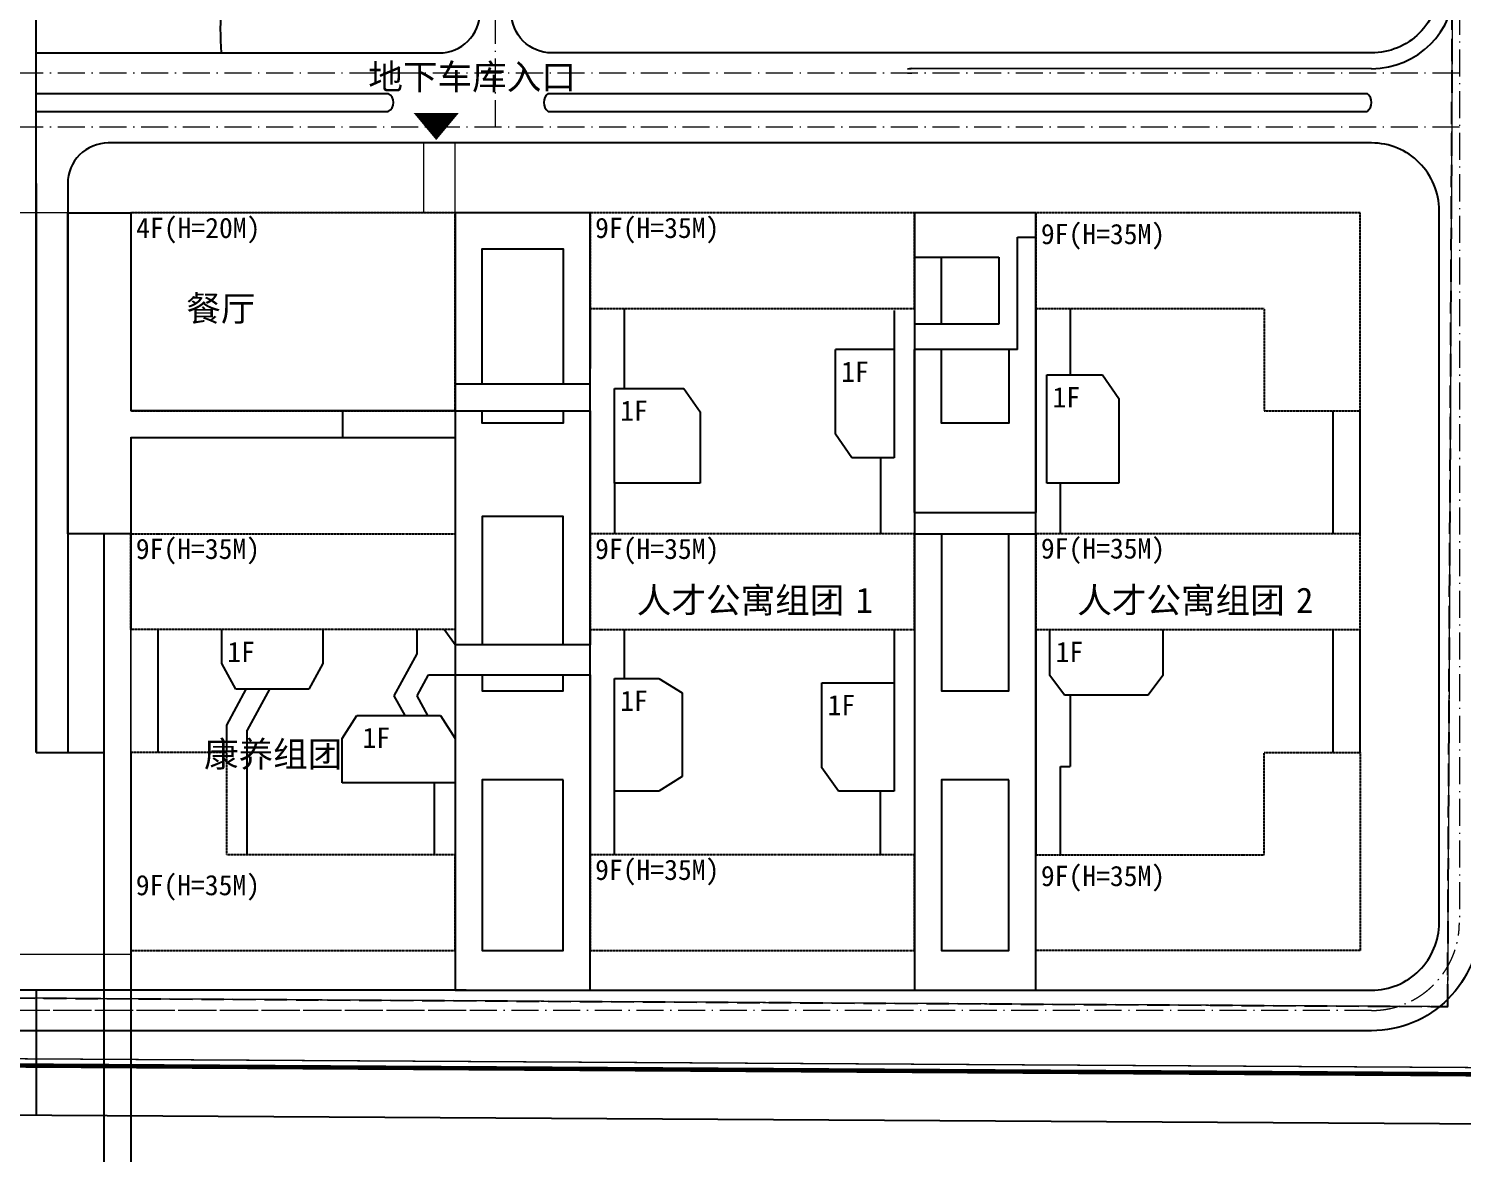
# Model space of a CAD drawing. Extents: x 11113384 to 13069430, y 3172370 to 5201108.
# Drawn here: x 12081961 to 12400344, y 4053533 to 4303363 of the extents above; entities that cross this region are included whole.
import ezdxf

# ---------------------------------------------------------------- set-up
doc = ezdxf.new("R2010")
doc.units = 0
for name, pattern in [('ACAD_ISO05W100', [34, 24, -3, 0.5, -3, 0.5, -3]), ('ACAD_ISO10W100', [18.5, 12, -3, 0.5, -3]), ('C2', [13.5, 10, -1.5, 0.5, -1.5]), ('DASH', [0.35, 0.25, -0.1]), ('DASHED', [19.05, 12.7, -6.35])]:
    doc.linetypes.add(name, pattern=pattern)
doc.layers.add('-道路中心线', color=1, linetype='ACAD_ISO10W100', lineweight=13)
doc.layers.add('00用地红线', color=1, linetype='CONTINUOUS', lineweight=13)
for name, color, linetype in [('1道路红线', 1, 'CONTINUOUS'), ('_A01-文字', 7, 'CONTINUOUS'), ('_A11-总平面-建筑轮廓', 2, 'DASHED'), ('_A11-总平面-绿地', 3, 'CONTINUOUS'), ('_A11-总平面-道路', 4, 'CONTINUOUS'), ('二层平台', 145, 'CONTINUOUS')]:
    doc.layers.add(name, color=color, linetype=linetype)
doc.styles.add('_黑体', font='simhei.ttf')

msp = doc.modelspace()

# ---------------------------------------------------------------- linework, layer by layer
at = {"layer": '-道路中心线', "ltscale": 500}
for p, q in [((12185649, 4281474), (12185649, 4668189)), ((12399684, 4474505), (12399684, 4104766)), ((12399684, 4293474), (11736120, 4293474)), ((12399684, 4281474), (11735863, 4281474)), ((12380184, 4085266), (11792391, 4085266))]:
    msp.add_line(p, q, dxfattribs=at)
at = {"layer": '-道路中心线', "color": 12, "ltscale": 500, "flags": 128}
msp.add_lwpolyline([(12172478, 4284610, 10000, 0, 0), (12172478, 4278610, 0, 0, 0)], format="xyseb", dxfattribs=at)
at = {"layer": '-道路中心线', "ltscale": 500, "flags": 128}
msp.add_lwpolyline([(12179149, 4085266), (11855725, 4085266)], dxfattribs=at)
at = {"layer": '-道路中心线', "ltscale": 500}
for centre, end in [((12277149, 4312974), 272.74792), ((12380184, 4104766), 0)]:
    msp.add_arc(centre, 19500, 270, end, dxfattribs=at)
at = {"layer": '00用地红线', "color": 12, "linetype": 'ACAD_ISO05W100', "lineweight": -3, "ltscale": 500, "const_width": 1000}
msp.add_lwpolyline([(12413741, 4426120), (12406266, 4426274), (12406767, 4450686), (12413944, 4450539), (12414040, 4480219), (12706768, 4479279), (12707265, 4634166), (12642874, 4634517, -0.1802801), (12559564, 4673822), (12520611, 4686864), (12481995, 4692439), (11763057, 4679035), (11762356, 4074946), (12412063, 4071035)], format="xyb", close=True, dxfattribs=at)
at = {"layer": '00用地红线', "color": 1, "linetype": 'ACAD_ISO05W100', "lineweight": -3, "ltscale": 500}
msp.add_lwpolyline([(12413741, 4426120), (12406266, 4426274), (12406767, 4450686), (12413944, 4450539), (12414040, 4480219), (12706768, 4479279), (12707265, 4634166), (12642874, 4634517, -0.1802801), (12559564, 4673822), (12520611, 4686864), (12481995, 4692439), (11763057, 4679035), (11762356, 4074946), (12412063, 4071035)], format="xyb", close=True, dxfattribs=at)
at = {"layer": '00用地红线', "color": 6, "linetype": 'C2', "lineweight": -3, "ltscale": 500, "const_width": 300}
msp.add_lwpolyline([(12412235, 4424651), (12404735, 4424805), (12405298, 4452217), (12412449, 4452070), (12412544, 4481723), (12705273, 4480784), (12705761, 4632674), (12642807, 4633018, -0.179691), (12558745, 4672514), (12520263, 4685399), (12481901, 4690937), (11764556, 4677563), (11763858, 4076437), (12410570, 4072544)], format="xyb", close=True, dxfattribs=at)
at = {"layer": '00用地红线', "color": 12, "linetype": 'C2', "lineweight": -3, "ltscale": 500, "const_width": 300}
msp.add_lwpolyline([(12677180, 4619329), (12642180, 4619520, -0.1748149), (12551422, 4660717), (12517092, 4672211), (12481019, 4677418), (11778002, 4664312), (11777335, 4089856), (12397096, 4086125), (12398634, 4411427), (12390923, 4411585), (12392040, 4465991), (12398955, 4465849), (12399050, 4495267), (12676779, 4494375), (12676779, 4619331)], format="xyb", dxfattribs=at)
at = {"layer": '00用地红线', "color": 1, "linetype": 'DASH', "lineweight": -3, "ltscale": 20000}
msp.add_lwpolyline([(12677180, 4619329), (12642180, 4619520, -0.1748149), (12551422, 4660717), (12517092, 4672211), (12481019, 4677418), (11778002, 4664312), (11777335, 4089856), (12397096, 4086125), (12398634, 4411427), (12390923, 4411585), (12392040, 4465991), (12398955, 4465849), (12399050, 4495267), (12676779, 4494375), (12676779, 4619331)], format="xyb", dxfattribs=at)
at = {"layer": '00用地红线', "color": 6, "linetype": 'DASHED', "lineweight": -3, "ltscale": 500, "const_width": 300}
for points in [[(12169649, 4262474), (12169649, 4277974)], [(12176649, 4262474), (12176649, 4277974)], [(12176649, 4212474), (12176649, 4262474), (11798058, 4262474), (11798058, 4097724), (12104649, 4097724)], [(12176649, 4212474), (12104649, 4212474), (12104649, 4097724)]]:
    msp.add_lwpolyline(points, dxfattribs=at)
at = {"layer": '1道路红线'}
msp.add_line((11766445, 4063921), (12454160, 4059782), dxfattribs=at)
at = {"layer": '_A11-总平面-建筑轮廓', "ltscale": 5}
for points in [[(12104649, 4218474), (12176649, 4218474), (12176649, 4262474), (12104649, 4262474)], [(12278649, 4262474), (12206649, 4262474), (12206649, 4241174), (12278649, 4241174)], [(12104649, 4191174), (12176649, 4191174), (12176649, 4169874), (12104649, 4169874)], [(12278649, 4191174), (12206649, 4191174), (12206649, 4169874), (12278649, 4169874)], [(12377649, 4191174), (12305649, 4191174), (12305649, 4169874), (12377649, 4169874)], [(12278649, 4119874), (12206649, 4119874), (12206649, 4098574), (12278649, 4098574)]]:
    msp.add_lwpolyline(points, close=True, dxfattribs=at)
at = {"layer": '_A11-总平面-建筑轮廓', "ltscale": 5, "flags": 128}
for points in [[(12377649, 4262474), (12305649, 4262474), (12305649, 4241174), (12356349, 4241174), (12356349, 4218474), (12377649, 4218474), (12377649, 4262474)], [(12305649, 4191174), (12305649, 4191264)], [(12104649, 4098574), (12176649, 4098574), (12176649, 4119874), (12125949, 4119874), (12125949, 4142574), (12104649, 4142574), (12104649, 4098574)], [(12377649, 4098574), (12305649, 4098574), (12305649, 4119874), (12356349, 4119874), (12356349, 4142574), (12377649, 4142574), (12377649, 4098574)]]:
    msp.add_lwpolyline(points, dxfattribs=at)
at = {"layer": '_A11-总平面-绿地', "ltscale": 5}
msp.add_line((12083649, 4089766), (12083649, 4062012), dxfattribs=at)
at = {"layer": '_A11-总平面-绿地', "ltscale": 5, "flags": 128}
for points in [[(12083649, 4288974), (12161776, 4288974)], [(12197342, 4288974), (12379184, 4288974)], [(12083649, 4284974), (12161776, 4284974)], [(12197342, 4284974), (12379184, 4284974)]]:
    msp.add_lwpolyline(points, dxfattribs=at)
at = {"layer": '_A11-总平面-绿地', "linetype": 'ByBlock', "ltscale": 5}
for points in [[(12206649, 4262474), (12176649, 4262474), (12176649, 4089766), (12206649, 4089766)], [(12305649, 4262474), (12278649, 4262474), (12278649, 4089766), (12305649, 4089766)], [(12200649, 4136474), (12182649, 4136474), (12182649, 4098574), (12200649, 4098574)], [(12299649, 4136474), (12284649, 4136474), (12284649, 4098574), (12299649, 4098574)]]:
    msp.add_lwpolyline(points, close=True, dxfattribs=at)
for points in [[(12182649, 4224474), (12182649, 4254474), (12200649, 4254474), (12200649, 4224474)], [(12284649, 4237742), (12284649, 4252574)], [(12284649, 4215766), (12284649, 4232127)], [(12299649, 4232127), (12299649, 4215766)], [(12200649, 4218474), (12200649, 4215766), (12182649, 4215766), (12182649, 4218474)], [(12299649, 4218474), (12299649, 4215766), (12284649, 4215766), (12284649, 4218474)], [(12200649, 4166488), (12200649, 4194994), (12182649, 4194994), (12182649, 4166488)], [(12284649, 4191174), (12284649, 4156286)], [(12299649, 4156286), (12299649, 4191174)], [(12182649, 4159838), (12182649, 4156286), (12200649, 4156286), (12200649, 4159838)], [(12284649, 4159838), (12284649, 4156286), (12299649, 4156286), (12299649, 4159838)]]:
    msp.add_lwpolyline(points, dxfattribs=at)
at = {"layer": '_A11-总平面-绿地', "ltscale": 5}
for centre, radius, start, end in [((12160776, 4286974), 2236, 296.56505, 63.43495), ((12198842, 4286974), 2500, 126.8699, 233.1301), ((12377684, 4286974), 2500, 306.8699, 53.1301)]:
    msp.add_arc(centre, radius, start, end, dxfattribs=at)
msp.add_open_spline([(12124781, 4297974), (12124436, 4305137), (12123842, 4317457), (12152458, 4348631), (12148494, 4363681), (12145625, 4374572), (12144881, 4376403), (12144138, 4378235), (12143394, 4380066)], degree=3, knots=[0, 0, 0, 0, 24418.1735841, 41999.8886398, 88044.5275373, 88044.5275373, 88044.5275373, 92540.8841082, 92540.8841082, 92540.8841082, 92540.8841082], dxfattribs=at)
at = {"layer": '_A11-总平面-道路', "ltscale": 5}
msp.add_line((12380184, 4294474), (12277947, 4294491), dxfattribs=at)
at = {"layer": '_A11-总平面-道路', "ltscale": 5, "flags": 128}
for points in [[(12731728, 4450026), (12731806, 4474476, 0.4151536), (12722806, 4483505), (12413184, 4483505, 0.4142136), (12404184, 4474505), (12404184, 4104766, -0.4142136), (12380184, 4080766), (12025790, 4080766)], [(12287648, 4483505), (12386184, 4483505, -0.4142136), (12395184, 4474505), (12395184, 4312974, -0.4142136), (12380184, 4297974), (12277868, 4297991, -0.0119906), (12277149, 4297974), (12198149, 4297974)], [(12083649, 4297974), (12173149, 4297974, 0.4142136), (12182149, 4306974), (12182149, 4382974)], [(12198149, 4297974, -0.4142136), (12189149, 4306974), (12189149, 4382974)], [(12306149, 4277974), (12099649, 4277974, 0.4142136), (12090649, 4268974), (12090649, 4142574)], [(12179149, 4089766), (12380184, 4089766, 0.4142136), (12395184, 4104766), (12395184, 4262974, 0.4142136), (12380184, 4277974), (12306149, 4277974)]]:
    msp.add_lwpolyline(points, format="xyb", dxfattribs=at)
for points in [[(12083649, 4268974), (12083649, 4142574)], [(12179149, 4089766), (11855725, 4089766)]]:
    msp.add_lwpolyline(points, dxfattribs=at)
at = {"layer": '_A11-总平面-道路', "ltscale": 5}
for centre, end in [((12380184, 4312974), 0), ((12277149, 4312974), 272.47336)]:
    msp.add_arc(centre, 18500, 270, end, dxfattribs=at)
at = {"layer": '二层平台'}
for p, q in [((12305649, 4262474), (12278649, 4262474)), ((12301593, 4257074), (12305649, 4257074)), ((12301593, 4232127), (12301593, 4257074)), ((12278649, 4252574), (12297393, 4252574)), ((12297393, 4252574), (12297393, 4237742)), ((12206649, 4241174), (12206649, 4227857)), ((12214231, 4241174), (12214231, 4223466)), ((12305649, 4241174), (12305649, 4195860)), ((12313231, 4241174), (12313231, 4226466)), ((12274149, 4240774), (12274149, 4232127)), ((12297393, 4237742), (12278649, 4237742)), ((12274149, 4232127), (12261140, 4232127)), ((12261140, 4213261), (12261140, 4232127)), ((12274149, 4232127), (12274149, 4208027)), ((12278649, 4195860), (12278649, 4232127)), ((12301593, 4232127), (12278649, 4232127)), ((12206649, 4223078), (12206649, 4227857)), ((12308074, 4226466), (12313231, 4226466)), ((12308074, 4202366), (12308074, 4226466)), ((12313231, 4226466), (12320445, 4226466)), ((12320445, 4226466), (12324083, 4221231)), ((12176649, 4224474), (12206649, 4224474)), ((12212074, 4202366), (12212074, 4223466)), ((12212074, 4223466), (12214231, 4223466)), ((12214231, 4223466), (12227445, 4223466)), ((12227445, 4223466), (12231083, 4218231)), ((12324083, 4221231), (12324083, 4202366)), ((12176649, 4218474), (12104649, 4218474)), ((12176649, 4218474), (12206649, 4218474)), ((12206649, 4218474), (12206649, 4191115)), ((12231083, 4218231), (12231083, 4202366)), ((12371595, 4218474), (12371596, 4191174)), ((12377649, 4191174), (12377649, 4218474)), ((12176649, 4212474), (12104649, 4212474)), ((12264777, 4208027), (12261140, 4213261)), ((12271149, 4208027), (12264777, 4208027)), ((12274149, 4208027), (12271149, 4208027)), ((12271149, 4208027), (12271149, 4191174)), ((12231083, 4202366), (12212074, 4202366)), ((12311074, 4202366), (12308074, 4202366)), ((12324083, 4202366), (12311074, 4202366)), ((12311074, 4191115), (12311074, 4202366)), ((12278649, 4195860), (12305649, 4195860)), ((12278649, 4191174), (12305649, 4191174)), ((12110649, 4169874), (12110649, 4142574)), ((12124822, 4162336), (12124822, 4169874)), ((12147322, 4169874), (12147322, 4162336)), ((12168162, 4169874), (12168162, 4164505)), ((12176649, 4166488), (12174197, 4169874)), ((12206649, 4169874), (12206649, 4166488)), ((12214231, 4169874), (12214231, 4159031)), ((12274149, 4169874), (12274149, 4158067)), ((12278649, 4169874), (12278649, 4119874)), ((12305649, 4169874), (12305649, 4119874)), ((12308773, 4159687), (12308773, 4169874)), ((12333829, 4169874), (12333829, 4159687)), ((12371595, 4169874), (12371595, 4142574)), ((12377649, 4142574), (12377649, 4169874)), ((12168162, 4164505), (12163087, 4155190)), ((12206649, 4166488), (12176649, 4166488)), ((12127931, 4156629), (12124822, 4162336)), ((12147322, 4162336), (12144212, 4156629)), ((12168211, 4155190), (12170744, 4159838)), ((12170744, 4159838), (12176649, 4159838)), ((12176649, 4159838), (12206649, 4159838)), ((12206649, 4159838), (12206649, 4119874)), ((12212074, 4133975), (12212074, 4159031)), ((12212074, 4159031), (12214231, 4159031)), ((12214231, 4159031), (12221935, 4159031)), ((12221935, 4159031), (12227051, 4155797)), ((12312006, 4155287), (12308773, 4159687)), ((12333829, 4159687), (12330595, 4155287)), ((12125949, 4148662), (12130290, 4156629)), ((12130092, 4156629), (12127931, 4156629)), ((12135217, 4156629), (12130092, 4156629)), ((12135414, 4156629), (12130449, 4147516)), ((12144212, 4156629), (12135217, 4156629)), ((12163087, 4155190), (12165474, 4150809)), ((12170598, 4150809), (12168211, 4155190)), ((12227051, 4155797), (12227051, 4137209)), ((12258140, 4139201), (12258140, 4158067)), ((12258140, 4158067), (12274149, 4158067)), ((12274149, 4158067), (12274149, 4133967)), ((12313231, 4155287), (12312006, 4155287)), ((12330595, 4155287), (12313231, 4155287)), ((12313231, 4155287), (12313231, 4139447)), ((12125949, 4142574), (12125949, 4148662)), ((12151593, 4145693), (12154827, 4150809)), ((12154827, 4150809), (12165474, 4150809)), ((12165474, 4150809), (12170598, 4150809)), ((12170598, 4150809), (12173415, 4150809)), ((12173415, 4150809), (12176649, 4145693)), ((12130449, 4119874), (12130449, 4147516)), ((12151593, 4135832), (12151593, 4145693)), ((12176649, 4145693), (12176649, 4135832)), ((12261777, 4133967), (12258140, 4139201)), ((12311074, 4139447), (12313231, 4139447)), ((12311074, 4119874), (12311074, 4139447)), ((12172020, 4135832), (12151593, 4135832)), ((12176649, 4135832), (12172020, 4135832)), ((12172020, 4135832), (12172020, 4119874)), ((12176649, 4135832), (12176649, 4119874)), ((12227051, 4137209), (12221935, 4133975)), ((12212074, 4119874), (12212074, 4133975)), ((12221935, 4133975), (12212074, 4133975)), ((12271149, 4133967), (12261777, 4133967)), ((12274149, 4133967), (12271149, 4133967)), ((12271149, 4119874), (12271149, 4133967))]:
    msp.add_line(p, q, dxfattribs=at)
at = {"layer": '二层平台', "linetype": 'ByBlock', "ltscale": 5}
for p, q in [((12151649, 4218474), (12151649, 4212474)), ((12176649, 4218474), (12176649, 4212474)), ((12212074, 4202366), (12212074, 4191174))]:
    msp.add_line(p, q, dxfattribs=at)
at = {"layer": '二层平台', "ltscale": 5, "flags": 128}
msp.add_lwpolyline([(12083649, 4142574), (12083649, 4314353, -0.1989124), (12088042, 4324960), (12141663, 4378581, -0.1989124), (12152270, 4382974), (12233649, 4382974)], format="xyb", dxfattribs=at)
for points in [[(12104649, 4212474), (12104649, 4191174), (12090649, 4191174), (12090649, 4262474), (12104649, 4262474), (12104649, 4218474)], [(12090649, 4191174), (12090649, 4142574), (12098649, 4142574)], [(12098649, 4191174), (12098649, 4006416)], [(12104649, 4191174), (12104649, 4169874)], [(12083649, 4142574), (12090649, 4142574)], [(12104649, 4142574), (12104649, 4006416)]]:
    msp.add_lwpolyline(points, dxfattribs=at)

# ---------------------------------------------------------------- texts
at = {"layer": '_A01-文字', "style": '_黑体'}
for s, height, p in [('地下车库入口', 5632.9, (12157395, 4289853)), ('4F(H=20M)', 4506.3, (12105836, 4256862)), ('9F(H=35M)', 4506.3, (12207755, 4256862)), ('9F(H=35M)', 4506.3, (12306755, 4255499)), ('餐厅', 5632.9, (12116951, 4238389)), ('1F', 4506.3, (12262397, 4224911)), ('1F', 4506.3, (12309331, 4219250)), ('1F', 4506.3, (12213331, 4216250)), ('9F(H=35M)', 4506.3, (12105755, 4185562)), ('9F(H=35M)', 4506.3, (12207755, 4185562)), ('9F(H=35M)', 4506.3, (12306755, 4185652)), ('人才公寓组团', 5632.9, (12217009, 4173592)), ('1', 5633, (12265616, 4173592)), ('人才公寓组团', 5632.9, (12314818, 4173592)), ('2', 5633, (12363425, 4173592)), ('1F', 4506.3, (12126078, 4162659)), ('1F', 4506.3, (12310030, 4162659)), ('1F', 4506.3, (12213331, 4151816)), ('1F', 4506.3, (12259397, 4150852)), ('康养组团', 5632.9, (12120898, 4139393)), ('1F', 4506.3, (12156084, 4143594)), ('9F(H=35M)', 4506.3, (12207755, 4114262)), ('9F(H=35M)', 4506.3, (12306755, 4112899)), ('9F(H=35M)', 4506.3, (12105755, 4110867))]:
    msp.add_text(s, height=height, dxfattribs=at).set_placement(p)

doc.saveas('drawing.dxf')
